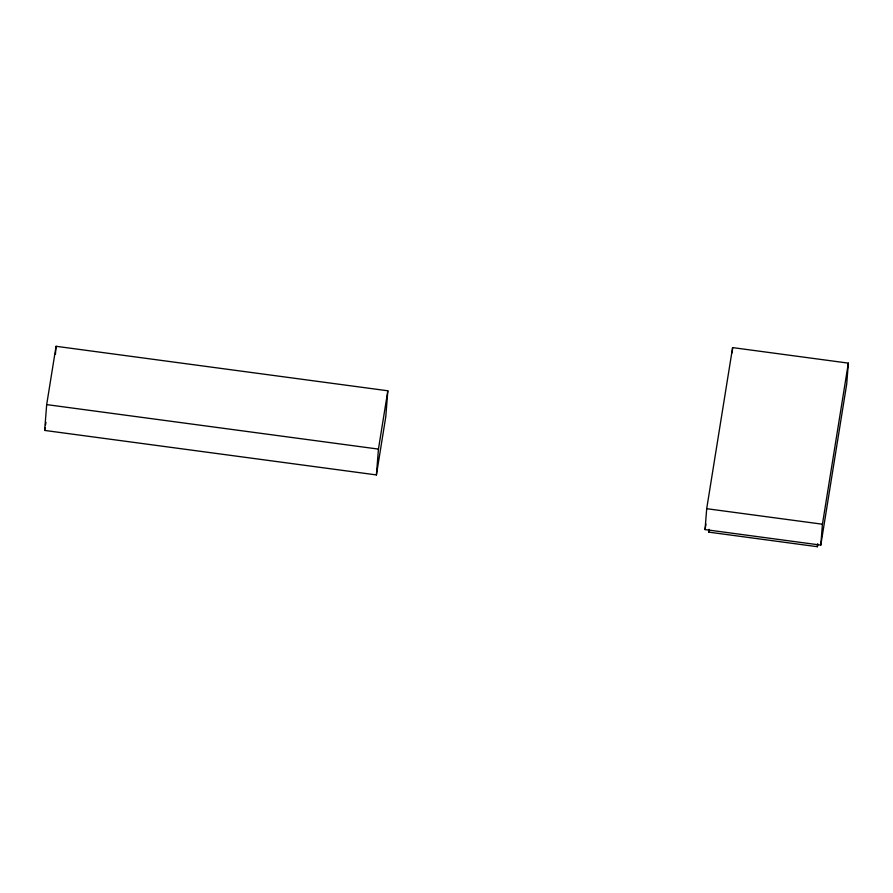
<?xml version="1.0" encoding="UTF-8"?>
<svg xmlns="http://www.w3.org/2000/svg" width="893" height="893" viewBox="0 0 893 893"><rect width="100%" height="100%" fill="white"/><g stroke="black" fill="none" stroke-linecap="round" stroke-linejoin="round"><path stroke-width="1.34" d="M44.65 430.426L46.682 404.607L56.069 346.294L387.83 390.788L385.798 416.607L376.411 474.92L44.65 430.426L45.085 427.714M55.422 354.443L56.069 346.294M376.411 474.92L378.442 449.101L387.83 390.788M705.057 529.582L706.698 508.697L732.617 347.6L848.35 363.127L846.709 384.012L820.79 545.11L705.057 529.582L705.939 524.079M817.821 543.96L817.374 546.706L708.618 532.116L708.808 529.661M732.204 352.824L732.617 347.6M817.374 546.706L817.564 544.25M820.79 545.11L822.431 524.213L848.35 363.127M45.521 425.001L45.956 422.289M708.618 532.116L709.053 529.37M46.682 404.607L378.442 449.101M706.698 508.697L822.431 524.213"/></g></svg>
